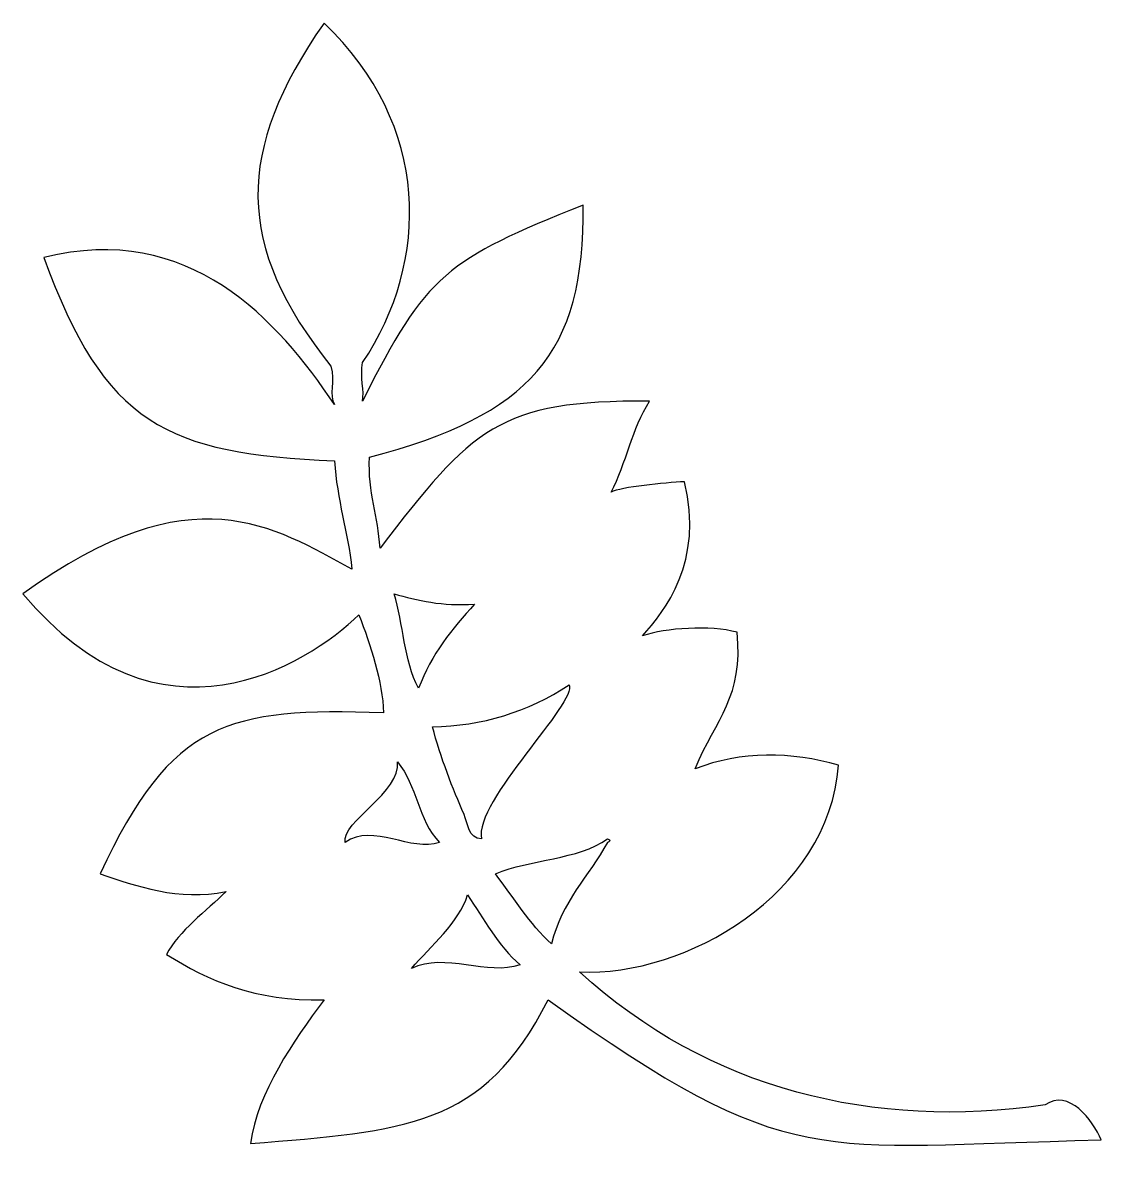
# Model space of a CAD drawing. Header units: centimetres. Extents: x -3.77 to 2.58, y 0.62 to 7.4.
import ezdxf

# ---------------------------------------------------------------- set-up
doc = ezdxf.new("R2010")
doc.units = ezdxf.units.CM
doc.header["$MEASUREMENT"] = 0
doc.layers.add('Layer 1', color=7, linetype='Continuous')

msp = doc.modelspace()

# ---------------------------------------------------------------- linework, layer by layer
at = {"layer": 'Layer 1', "color": 66}
for points, knots in [([(0.12498, 4.69425), (0.24082, 4.22285), (0.00879, 3.93071), (-0.12256, 3.78673), (-0.12256, 3.78673), (0.01336, 3.83227), (0.27746, 3.85055), (0.43434, 3.80734), (0.43434, 3.80734), (0.4734, 3.42447), (0.31417, 3.30337), (0.18684, 3.00296), (0.18684, 3.00296), (0.45759, 3.10786), (0.75645, 3.10568), (1.03248, 3.02359), (1.03248, 3.02359), (0.97412, 2.2633), (0.13305, 1.77815), (-0.49382, 1.8067), (-0.49382, 1.8067), (0.27015, 1.11041), (1.24106, 0.87695), (2.24935, 1.02289), (2.24935, 1.02289), (2.3874, 1.12321), (2.53361, 0.93351), (2.57934, 0.81663), (2.57934, 0.81663), (0.88492, 0.77904), (0.7577, 0.62222), (-0.67948, 1.64165), (-0.67948, 1.64165), (-1.05653, 0.88918), (-1.53024, 0.8687), (-2.43261, 0.79604), (-2.43261, 0.79604), (-2.39093, 1.09735), (-2.18073, 1.39829), (-1.99951, 1.64168), (-1.99951, 1.64168), (-2.40599, 1.63395), (-2.68336, 1.75534), (-2.92765, 1.9098), (-2.92765, 1.9098), (-2.85779, 2.04774), (-2.69076, 2.16604), (-2.57702, 2.28107), (-2.57702, 2.28107), (-2.85187, 2.22032), (-3.11055, 2.31448), (-3.31952, 2.38418), (-3.31952, 2.38418), (-2.89559, 3.29106), (-2.56481, 3.36192), (-1.64897, 3.33297), (-1.64897, 3.33297), (-1.65308, 3.51596), (-1.72641, 3.73296), (-1.79335, 3.91048), (-1.79335, 3.91048), (-2.10308, 3.61305), (-2.96888, 3.06526), (-3.77339, 4.03425), (-3.77339, 4.03425), (-2.77288, 4.7583), (-2.29538, 4.42667), (-1.83465, 4.17863), (-1.83465, 4.17863), (-1.85852, 4.40228), (-1.92339, 4.5849), (-1.93776, 4.81802), (-1.93776, 4.81802), (-2.92193, 4.85595), (-3.29586, 5.03284), (-3.64959, 6.01429), (-3.64959, 6.01429), (-2.79449, 6.23035), (-2.27057, 5.64617), (-1.93771, 5.14801), (-1.93771, 5.14801), (-1.97329, 5.20376), (-1.93178, 5.28515), (-1.95834, 5.37489), (-1.95834, 5.37489), (-2.52808, 6.08522), (-2.52227, 6.64512), (-1.99951, 7.39612), (-1.99951, 7.39612), (-1.3691, 6.79447), (-1.37167, 5.99349), (-1.77263, 5.39548), (-1.77263, 5.39548), (-1.78753, 5.31446), (-1.7607, 5.22498), (-1.77263, 5.1686), (-1.77263, 5.1686), (-1.39799, 5.9185), (-1.27109, 6.00434), (-0.47321, 6.32364), (-0.47321, 6.32364), (-0.4602, 5.44667), (-0.78729, 5.0867), (-1.73136, 4.83858), (-1.73136, 4.83858), (-1.74268, 4.6279), (-1.6795, 4.49169), (-1.66947, 4.30233), (-1.66947, 4.30233), (-1.12856, 5.00813), (-0.96757, 5.17539), (-0.08131, 5.1686), (-0.08131, 5.1686), (-0.18507, 5.0084), (-0.21691, 4.80426), (-0.30819, 4.63237), (-0.30819, 4.63237), (-0.24784, 4.66338), (0.00676, 4.68858), (0.12498, 4.69425)], [0, 0, 0, 0, 0.0322581, 0.0322581, 0.0322581, 0.0322581, 0.0645161, 0.0645161, 0.0645161, 0.0645161, 0.0967742, 0.0967742, 0.0967742, 0.0967742, 0.1290323, 0.1290323, 0.1290323, 0.1290323, 0.1612903, 0.1612903, 0.1612903, 0.1612903, 0.1935484, 0.1935484, 0.1935484, 0.1935484, 0.2258065, 0.2258065, 0.2258065, 0.2258065, 0.2580645, 0.2580645, 0.2580645, 0.2580645, 0.2903226, 0.2903226, 0.2903226, 0.2903226, 0.3225806, 0.3225806, 0.3225806, 0.3225806, 0.3548387, 0.3548387, 0.3548387, 0.3548387, 0.3870968, 0.3870968, 0.3870968, 0.3870968, 0.4193548, 0.4193548, 0.4193548, 0.4193548, 0.4516129, 0.4516129, 0.4516129, 0.4516129, 0.483871, 0.483871, 0.483871, 0.483871, 0.516129, 0.516129, 0.516129, 0.516129, 0.5483871, 0.5483871, 0.5483871, 0.5483871, 0.5806452, 0.5806452, 0.5806452, 0.5806452, 0.6129032, 0.6129032, 0.6129032, 0.6129032, 0.6451613, 0.6451613, 0.6451613, 0.6451613, 0.6774194, 0.6774194, 0.6774194, 0.6774194, 0.7096774, 0.7096774, 0.7096774, 0.7096774, 0.7419355, 0.7419355, 0.7419355, 0.7419355, 0.7741935, 0.7741935, 0.7741935, 0.7741935, 0.8064516, 0.8064516, 0.8064516, 0.8064516, 0.8387097, 0.8387097, 0.8387097, 0.8387097, 0.8709677, 0.8709677, 0.8709677, 0.8709677, 0.9032258, 0.9032258, 0.9032258, 0.9032258, 0.9354839, 0.9354839, 0.9354839, 0.9354839, 1, 1, 1, 1]), ([(-1.44251, 3.47738), (-1.36758, 3.67743), (-1.2436, 3.82851), (-1.11252, 3.97239), (-1.11252, 3.97239), (-1.30213, 3.96154), (-1.44955, 3.99284), (-1.5869, 4.03428), (-1.5869, 4.03428), (-1.52977, 3.85615), (-1.53176, 3.64327), (-1.44251, 3.47738)], [0, 0, 0, 0, 0.25, 0.25, 0.25, 0.25, 0.5, 0.5, 0.5, 0.5, 1, 1, 1, 1]), ([(-1.36002, 3.25047), (-1.31427, 3.07125), (-1.23934, 2.88194), (-1.17438, 2.73485), (-1.17438, 2.73485), (-1.15274, 2.6858), (-1.14819, 2.58976), (-1.07128, 2.59047), (-1.07128, 2.59047), (-1.11824, 2.81003), (-0.49943, 3.40026), (-0.55558, 3.49799), (-0.55558, 3.49799), (-0.7975, 3.33697), (-1.07222, 3.25545), (-1.36002, 3.25047)], [0, 0, 0, 0, 0.2, 0.2, 0.2, 0.2, 0.4, 0.4, 0.4, 0.4, 0.6, 0.6, 0.6, 0.6, 1, 1, 1, 1]), ([(-1.87566, 2.56986), (-1.70638, 2.68684), (-1.48579, 2.50796), (-1.31877, 2.56986), (-1.31877, 2.56986), (-1.44636, 2.70069), (-1.45143, 2.90641), (-1.56629, 3.04423), (-1.56629, 3.04423), (-1.54277, 2.86731), (-1.89683, 2.69171), (-1.87566, 2.56986)], [0, 0, 0, 0, 0.25, 0.25, 0.25, 0.25, 0.5, 0.5, 0.5, 0.5, 1, 1, 1, 1]), ([(-0.98881, 2.3842), (-0.88125, 2.24426), (-0.78928, 2.08874), (-0.65879, 1.97169), (-0.65879, 1.97169), (-0.59939, 2.22167), (-0.43829, 2.36997), (-0.32878, 2.56981), (-0.32878, 2.56981), (-0.31732, 2.56975), (-0.30536, 2.58653), (-0.32878, 2.59042), (-0.32878, 2.59042), (-0.50334, 2.46463), (-0.78237, 2.47338), (-0.98881, 2.3842)], [0, 0, 0, 0, 0.2, 0.2, 0.2, 0.2, 0.4, 0.4, 0.4, 0.4, 0.6, 0.6, 0.6, 0.6, 1, 1, 1, 1]), ([(-0.8444, 1.848), (-0.97176, 1.96003), (-1.05925, 2.11859), (-1.15377, 2.26051), (-1.15377, 2.26051), (-1.20319, 2.09661), (-1.37199, 1.95888), (-1.48379, 1.82736), (-1.48379, 1.82736), (-1.2893, 1.92312), (-1.03158, 1.78104), (-0.8444, 1.848)], [0, 0, 0, 0, 0.25, 0.25, 0.25, 0.25, 0.5, 0.5, 0.5, 0.5, 1, 1, 1, 1])]:
    msp.add_open_spline(points, degree=3, knots=knots, dxfattribs=at)

doc.saveas('drawing.dxf')
